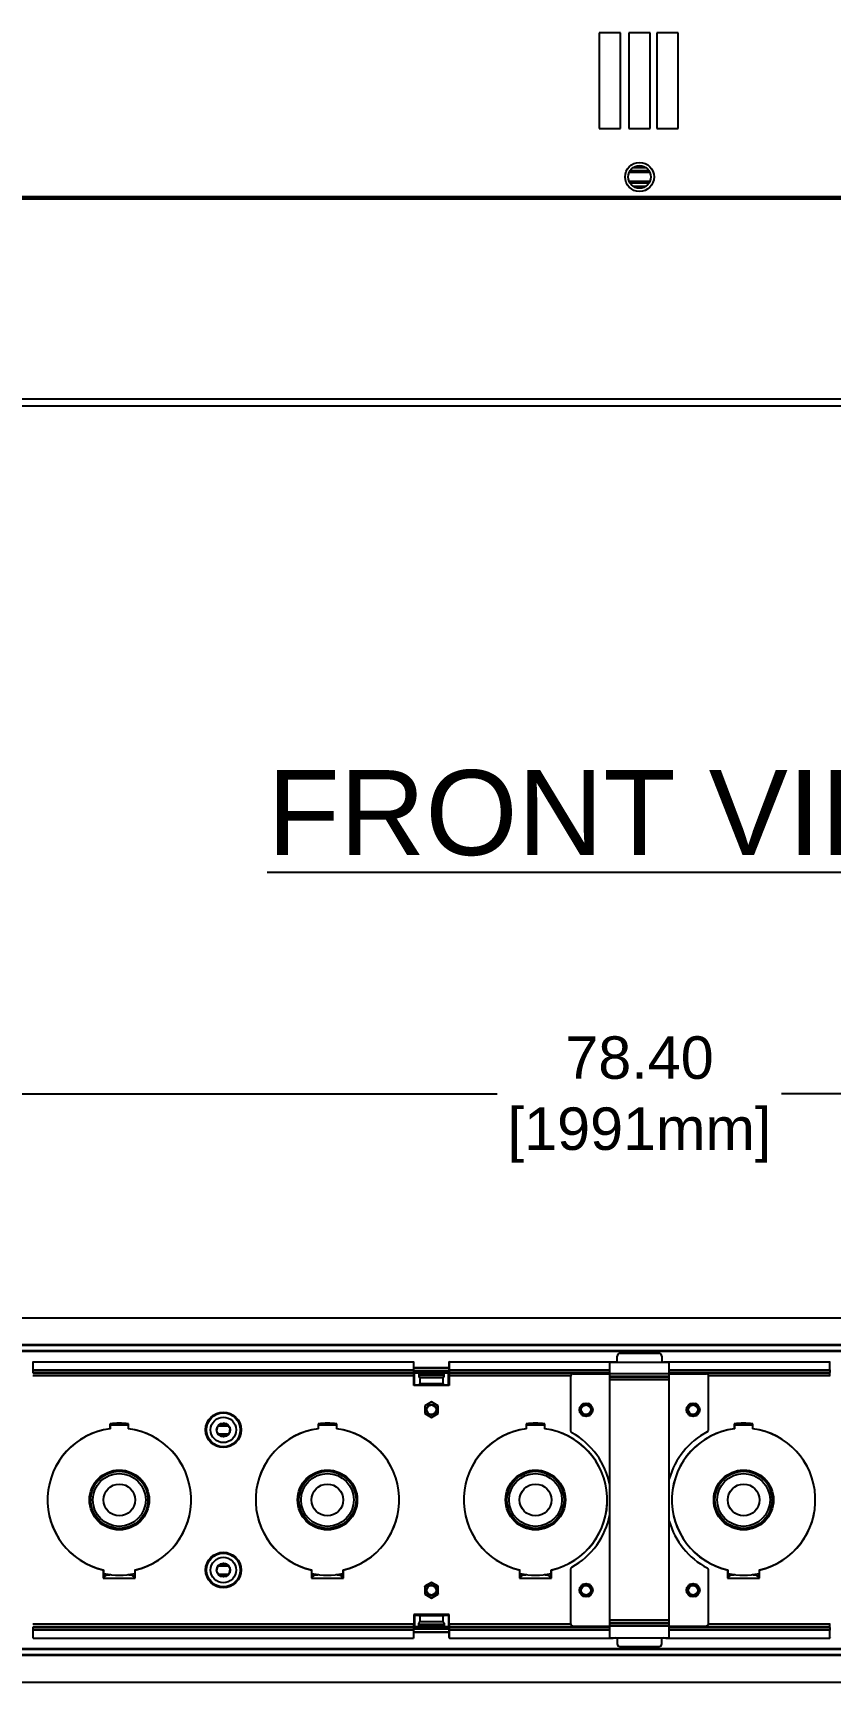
# Model space of a CAD drawing. Header units: inches. Extents: x 5 to 105, y 0 to 80.
# Drawn here: x 36.84 to 46.22, y 4.41 to 23.82 of the extents above; entities that cross this region are included whole.
import ezdxf
from ezdxf.enums import TextEntityAlignment as Align

# ---------------------------------------------------------------- set-up
doc = ezdxf.new("R2010")
doc.units = ezdxf.units.IN
doc.header["$MEASUREMENT"] = 0
doc.layers.add('DIM', color=1, linetype='Continuous')
doc.styles.add('Arial', font='arial.ttf')
doc.styles.get("Standard").update_dxf_attribs({"font": 'arial.ttf'})
doc.dimstyles.new('ANSI & Metric .50 Stacked', dxfattribs={"dimscale": 2.666667, "dimtxt": 0.5, "dimasz": 0.625, "dimexe": 0.5, "dimexo": 0.5, "dimgap": 0.166667, "dimtad": 0, "dimtih": 1, "dimtoh": 1, "dimzin": 4, "dimdsep": 46, "dimtxsty": 'Arial', "dimcen": 0.25, "dimadec": 0, "dimazin": 0, "dimtfac": 0.75, "dimtofl": 0, "dimtmove": 0, "dimatfit": 3, "dimfxl": 1, "dimtolj": 1, "dimtzin": 0, "dimarcsym": 0})

# ---------------------------------------------------------------- blocks, each defined once
blk = doc.blocks.new('*D2')
at = {"layer": 'Defpoints', "color": 0, "transparency": 16777216}
for p in [(83.174, 11.333), (4.777, 8.695), (83.174, 8.694)]:
    blk.add_point(p, dxfattribs=at)
at = {"layer": 'DIM', "color": 0, "lineweight": -2, "transparency": 16777216}
for p, q in [((4.777, 9.195), (4.777, 11.833)), ((83.174, 9.194), (83.174, 11.833)), ((5.402, 11.333), (42.302, 11.333)), ((82.549, 11.333), (45.649, 11.333))]:
    blk.add_line(p, q, dxfattribs=at)
at = {"layer": 'DIM', "color": 0, "transparency": 16777216}
for points in [[(5.402, 11.437), (5.402, 11.229), (4.777, 11.333)], [(82.549, 11.437), (82.549, 11.229), (83.174, 11.333)]]:
    blk.add_solid(points, dxfattribs=at)
at = {"layer": 'DIM', "color": 0, "transparency": 16777216, "char_height": 0.5, "attachment_point": 5, "style": 'Arial'}
for s, insert in [('\\A1;78.40', (43.976, 11.755)), ('\\A1;[1991mm]', (43.976, 10.846))]:
    blk.add_mtext(s, dxfattribs=dict(at, insert=insert))

msp = doc.modelspace()

# ---------------------------------------------------------------- linework, layer by layer
for p, q in [((43.752, 23.822), (43.502, 23.822)), ((43.502, 23.822), (43.502, 22.697)), ((43.752, 22.697), (43.752, 23.822)), ((44.102, 23.822), (43.852, 23.822)), ((43.852, 23.822), (43.852, 22.697)), ((44.102, 22.697), (44.102, 23.822)), ((44.432, 23.822), (44.182, 23.822)), ((44.182, 23.822), (44.182, 22.697)), ((44.432, 22.697), (44.432, 23.822)), ((43.502, 22.697), (43.752, 22.697)), ((43.852, 22.697), (44.102, 22.697)), ((44.182, 22.697), (44.432, 22.697)), ((44.099, 22.179), (43.855, 22.179)), ((44.088, 22.199), (43.865, 22.199)), ((43.867, 22.202), (44.086, 22.202)), ((44.053, 22.236), (43.901, 22.236)), ((43.912, 22.243), (44.041, 22.243)), ((43.855, 22.076), (44.099, 22.076)), ((43.865, 22.056), (44.088, 22.056)), ((44.086, 22.053), (43.867, 22.053)), ((43.901, 22.019), (44.053, 22.019)), ((44.041, 22.012), (43.912, 22.012)), ((5.627, 21.877), (82.327, 21.877)), ((82.327, 21.867), (5.627, 21.867)), ((81.312, 21.892), (6.642, 21.892)), ((5.627, 19.514), (82.327, 19.514)), ((5.627, 19.433), (82.327, 19.433)), ((5.627, 19.433), (82.327, 19.433)), ((5.627, 8.693), (82.327, 8.693)), ((5.627, 8.381), (82.327, 8.381)), ((82.327, 8.369), (5.627, 8.369)), ((5.627, 8.309), (82.327, 8.309)), ((82.327, 8.299), (5.627, 8.299)), ((36.838, 8.177), (36.832, 8.171)), ((36.838, 8.084), (36.838, 8.177)), ((36.838, 8.177), (41.316, 8.177)), ((41.316, 8.177), (41.316, 8.084)), ((41.321, 8.171), (41.316, 8.177)), ((41.321, 8.082), (41.321, 8.171)), ((41.738, 8.177), (41.732, 8.171)), ((41.732, 8.171), (41.732, 8.082)), ((41.738, 8.084), (41.738, 8.177)), ((41.738, 8.177), (43.667, 8.177)), ((43.627, 8.174), (44.327, 8.174)), ((43.627, 4.925), (43.627, 8.174)), ((43.667, 8.174), (43.667, 8.177)), ((43.667, 8.177), (43.697, 8.175)), ((43.697, 8.175), (43.697, 8.174)), ((43.714, 8.174), (43.714, 8.244)), ((44.208, 8.275), (43.745, 8.275)), ((44.239, 8.244), (44.239, 8.174)), ((44.257, 8.175), (44.287, 8.177)), ((44.257, 8.174), (44.257, 8.175)), ((44.287, 8.177), (44.287, 8.174)), ((44.287, 8.177), (46.216, 8.177)), ((44.327, 4.925), (44.327, 8.174)), ((46.216, 8.084), (46.216, 8.177)), ((46.216, 8.177), (46.221, 8.171)), ((41.319, 8.01), (36.834, 8.01)), ((41.317, 8.05), (36.836, 8.05)), ((36.836, 8.044), (36.836, 8.05)), ((36.836, 8.044), (41.318, 8.044)), ((36.838, 8.084), (41.316, 8.084)), ((41.317, 8.05), (41.318, 8.044)), ((41.319, 7.898), (41.319, 8.01)), ((41.321, 8.109), (41.732, 8.109)), ((41.732, 8.101), (41.321, 8.101)), ((41.327, 8.032), (41.321, 8.082)), ((41.322, 8.071), (41.731, 8.071)), ((41.731, 8.069), (41.323, 8.069)), ((41.325, 8.048), (41.377, 8.048)), ((41.325, 8.045), (41.377, 8.045)), ((41.327, 7.905), (41.327, 8.032)), ((41.377, 8.069), (41.377, 8)), ((41.377, 8), (41.392, 8.015)), ((41.391, 7.986), (41.377, 8)), ((41.392, 8.055), (41.378, 8.069)), ((41.663, 7.986), (41.391, 7.986)), ((41.662, 8.055), (41.392, 8.055)), ((41.392, 8.025), (41.392, 8.045)), ((41.661, 8.045), (41.392, 8.045)), ((41.661, 8.025), (41.392, 8.025)), ((41.662, 8.015), (41.392, 8.015)), ((41.661, 8.025), (41.661, 8.045)), ((41.662, 8.055), (41.676, 8.069)), ((41.677, 8), (41.662, 8.015)), ((41.663, 7.986), (41.677, 8)), ((41.677, 8), (41.677, 8.069)), ((41.677, 8.048), (41.729, 8.048)), ((41.677, 8.045), (41.728, 8.045)), ((41.732, 8.082), (41.727, 8.032)), ((41.727, 7.905), (41.727, 8.032)), ((41.734, 8.01), (41.734, 7.898)), ((43.165, 8.01), (41.734, 8.01)), ((41.736, 8.044), (41.736, 8.05)), ((43.627, 8.05), (41.736, 8.05)), ((41.736, 8.044), (43.627, 8.044)), ((41.738, 8.084), (43.627, 8.084)), ((43.164, 8.004), (43.164, 7.368)), ((43.195, 8.035), (43.627, 8.035)), ((43.627, 8.037), (44.327, 8.037)), ((44.327, 8.003), (43.627, 8.003)), ((43.627, 7.997), (44.327, 7.997)), ((44.327, 7.963), (43.627, 7.963)), ((44.327, 8.084), (46.216, 8.084)), ((46.217, 8.05), (44.327, 8.05)), ((44.327, 8.044), (46.218, 8.044)), ((44.327, 8.035), (44.758, 8.035)), ((46.219, 8.01), (44.789, 8.01)), ((44.789, 7.378), (44.789, 8.004)), ((46.218, 8.044), (46.217, 8.05)), ((41.319, 7.898), (41.327, 7.905)), ((41.734, 7.898), (41.319, 7.898)), ((41.327, 7.905), (41.377, 7.905)), ((41.377, 7.905), (41.391, 7.916)), ((41.663, 7.916), (41.391, 7.916)), ((41.677, 7.905), (41.663, 7.916)), ((41.677, 7.905), (41.727, 7.905)), ((41.734, 7.898), (41.727, 7.905)), ((41.527, 7.705), (41.447, 7.659)), ((41.447, 7.659), (41.447, 7.566)), ((41.449, 7.657), (41.447, 7.659)), ((41.527, 7.702), (41.449, 7.657)), ((41.449, 7.657), (41.449, 7.568)), ((41.607, 7.659), (41.527, 7.705)), ((41.527, 7.702), (41.527, 7.705)), ((41.604, 7.657), (41.527, 7.702)), ((41.604, 7.657), (41.607, 7.659)), ((41.604, 7.568), (41.604, 7.657)), ((41.607, 7.566), (41.607, 7.659)), ((43.269, 7.622), (43.269, 7.603)), ((43.317, 7.684), (43.3, 7.675)), ((43.394, 7.675), (43.377, 7.684)), ((43.424, 7.603), (43.424, 7.622)), ((44.529, 7.622), (44.529, 7.603)), ((44.577, 7.684), (44.56, 7.675)), ((44.654, 7.675), (44.637, 7.684)), ((44.684, 7.603), (44.684, 7.622)), ((37.742, 7.447), (37.742, 7.388)), ((37.752, 7.438), (37.742, 7.447)), ((37.747, 7.388), (37.747, 7.435)), ((37.75, 7.43), (37.852, 7.436)), ((37.753, 7.438), (37.753, 7.438)), ((37.753, 7.438), (37.753, 7.43)), ((37.852, 7.436), (37.953, 7.43)), ((37.951, 7.438), (37.95, 7.438)), ((37.95, 7.43), (37.95, 7.438)), ((37.952, 7.438), (37.961, 7.447)), ((37.957, 7.435), (37.957, 7.388)), ((37.961, 7.388), (37.961, 7.447)), ((39.005, 7.405), (38.999, 7.376)), ((39.015, 7.423), (39.137, 7.423)), ((39.047, 7.447), (39.022, 7.431)), ((39.134, 7.427), (39.026, 7.427)), ((39.028, 7.43), (39.132, 7.43)), ((39.042, 7.444), (39.097, 7.444)), ((39.045, 7.446), (39.093, 7.446)), ((39.107, 7.447), (39.077, 7.453)), ((39.149, 7.404), (39.132, 7.43)), ((40.192, 7.447), (40.192, 7.388)), ((40.202, 7.438), (40.192, 7.447)), ((40.197, 7.388), (40.197, 7.435)), ((40.2, 7.43), (40.302, 7.436)), ((40.203, 7.438), (40.203, 7.438)), ((40.203, 7.438), (40.203, 7.43)), ((40.302, 7.436), (40.403, 7.43)), ((40.401, 7.438), (40.4, 7.438)), ((40.4, 7.43), (40.4, 7.438)), ((40.402, 7.438), (40.411, 7.447)), ((40.407, 7.435), (40.407, 7.388)), ((40.411, 7.388), (40.411, 7.447)), ((41.449, 7.568), (41.447, 7.566)), ((41.447, 7.566), (41.527, 7.52)), ((41.449, 7.568), (41.527, 7.523)), ((41.527, 7.523), (41.604, 7.568)), ((41.527, 7.52), (41.607, 7.566)), ((41.527, 7.523), (41.527, 7.52)), ((41.604, 7.568), (41.607, 7.566)), ((42.652, 7.438), (42.642, 7.447)), ((42.642, 7.447), (42.642, 7.388)), ((42.647, 7.388), (42.647, 7.435)), ((42.65, 7.43), (42.752, 7.436)), ((42.653, 7.438), (42.653, 7.438)), ((42.653, 7.438), (42.653, 7.43)), ((42.752, 7.436), (42.853, 7.43)), ((42.851, 7.438), (42.85, 7.438)), ((42.85, 7.43), (42.85, 7.438)), ((42.852, 7.438), (42.861, 7.447)), ((42.857, 7.435), (42.857, 7.388)), ((42.861, 7.388), (42.861, 7.447)), ((43.3, 7.55), (43.317, 7.54)), ((43.377, 7.54), (43.394, 7.55)), ((44.56, 7.55), (44.577, 7.54)), ((44.637, 7.54), (44.654, 7.55)), ((45.102, 7.438), (45.092, 7.447)), ((45.092, 7.447), (45.092, 7.388)), ((45.097, 7.388), (45.097, 7.435)), ((45.1, 7.43), (45.202, 7.436)), ((45.103, 7.438), (45.103, 7.438)), ((45.103, 7.438), (45.103, 7.43)), ((45.202, 7.436), (45.303, 7.43)), ((45.301, 7.438), (45.3, 7.438)), ((45.3, 7.43), (45.3, 7.438)), ((45.302, 7.438), (45.311, 7.447)), ((45.307, 7.435), (45.307, 7.388)), ((45.311, 7.388), (45.311, 7.447)), ((39.004, 7.346), (39.021, 7.32)), ((39.016, 7.328), (39.139, 7.328)), ((39.02, 7.322), (39.134, 7.322)), ((39.132, 7.32), (39.021, 7.32)), ((39.04, 7.306), (39.111, 7.306)), ((39.046, 7.303), (39.076, 7.297)), ((39.106, 7.303), (39.131, 7.319)), ((37.663, 5.726), (37.663, 5.629)), ((37.663, 5.629), (37.677, 5.642)), ((37.669, 5.678), (37.669, 5.725)), ((37.677, 5.642), (37.677, 5.673)), ((37.678, 5.643), (37.706, 5.668)), ((37.706, 5.668), (37.706, 5.676)), ((37.706, 5.668), (37.739, 5.668)), ((37.965, 5.668), (37.997, 5.668)), ((37.997, 5.668), (37.997, 5.676)), ((38.026, 5.643), (37.997, 5.668)), ((38.027, 5.673), (38.027, 5.642)), ((38.04, 5.629), (38.027, 5.642)), ((38.034, 5.725), (38.034, 5.678)), ((38.04, 5.629), (38.04, 5.726)), ((39.005, 5.755), (38.999, 5.726)), ((39.004, 5.696), (39.021, 5.67)), ((39.137, 5.772), (39.014, 5.772)), ((39.016, 5.774), (39.136, 5.774)), ((39.017, 5.677), (39.138, 5.677)), ((39.134, 5.777), (39.019, 5.777)), ((39.02, 5.672), (39.127, 5.672)), ((39.021, 5.78), (39.132, 5.78)), ((39.126, 5.67), (39.021, 5.67)), ((39.047, 5.797), (39.022, 5.781)), ((39.042, 5.794), (39.114, 5.794)), ((39.046, 5.653), (39.076, 5.647)), ((39.057, 5.656), (39.111, 5.656)), ((39.06, 5.654), (39.109, 5.654)), ((39.107, 5.797), (39.077, 5.803)), ((39.106, 5.653), (39.131, 5.669)), ((39.149, 5.754), (39.132, 5.78)), ((40.113, 5.726), (40.113, 5.629)), ((40.113, 5.629), (40.127, 5.642)), ((40.119, 5.678), (40.119, 5.725)), ((40.127, 5.642), (40.127, 5.673)), ((40.128, 5.643), (40.156, 5.668)), ((40.156, 5.668), (40.156, 5.676)), ((40.156, 5.668), (40.189, 5.668)), ((40.415, 5.668), (40.447, 5.668)), ((40.447, 5.668), (40.447, 5.676)), ((40.476, 5.643), (40.447, 5.668)), ((40.477, 5.657), (40.459, 5.657)), ((40.477, 5.673), (40.477, 5.642)), ((40.49, 5.629), (40.477, 5.642)), ((40.484, 5.725), (40.484, 5.678)), ((40.49, 5.629), (40.49, 5.726)), ((42.563, 5.726), (42.563, 5.629)), ((42.563, 5.629), (42.577, 5.642)), ((42.569, 5.678), (42.569, 5.725)), ((42.577, 5.642), (42.577, 5.673)), ((42.594, 5.657), (42.577, 5.657)), ((42.578, 5.643), (42.606, 5.668)), ((42.606, 5.668), (42.606, 5.676)), ((42.606, 5.668), (42.639, 5.668)), ((42.865, 5.668), (42.897, 5.668)), ((42.897, 5.668), (42.897, 5.676)), ((42.926, 5.643), (42.897, 5.668)), ((42.927, 5.673), (42.927, 5.642)), ((42.94, 5.629), (42.927, 5.642)), ((42.934, 5.725), (42.934, 5.678)), ((42.94, 5.629), (42.94, 5.726)), ((43.164, 5.732), (43.164, 5.096)), ((44.789, 5.096), (44.789, 5.722)), ((45.013, 5.726), (45.013, 5.629)), ((45.013, 5.629), (45.027, 5.642)), ((45.019, 5.678), (45.019, 5.725)), ((45.027, 5.642), (45.027, 5.673)), ((45.028, 5.643), (45.056, 5.668)), ((45.056, 5.668), (45.056, 5.676)), ((45.056, 5.668), (45.089, 5.668)), ((45.315, 5.668), (45.347, 5.668)), ((45.347, 5.668), (45.347, 5.676)), ((45.376, 5.643), (45.347, 5.668)), ((45.377, 5.673), (45.377, 5.642)), ((45.39, 5.629), (45.377, 5.642)), ((45.384, 5.725), (45.384, 5.678)), ((45.39, 5.629), (45.39, 5.726)), ((37.663, 5.629), (38.04, 5.629)), ((40.113, 5.629), (40.49, 5.629)), ((41.527, 5.58), (41.447, 5.534)), ((41.447, 5.534), (41.447, 5.441)), ((41.449, 5.532), (41.447, 5.534)), ((41.449, 5.443), (41.447, 5.441)), ((41.447, 5.441), (41.527, 5.395)), ((41.527, 5.577), (41.449, 5.532)), ((41.449, 5.532), (41.449, 5.443)), ((41.449, 5.443), (41.527, 5.398)), ((41.607, 5.534), (41.527, 5.58)), ((41.527, 5.577), (41.527, 5.58)), ((41.604, 5.532), (41.527, 5.577)), ((41.527, 5.398), (41.604, 5.443)), ((41.527, 5.395), (41.607, 5.441)), ((41.604, 5.532), (41.607, 5.534)), ((41.604, 5.443), (41.604, 5.532)), ((41.604, 5.443), (41.607, 5.441)), ((41.607, 5.441), (41.607, 5.534)), ((42.563, 5.629), (42.94, 5.629)), ((43.269, 5.497), (43.269, 5.478)), ((43.317, 5.559), (43.3, 5.55)), ((43.394, 5.55), (43.377, 5.559)), ((43.424, 5.478), (43.424, 5.497)), ((44.529, 5.497), (44.529, 5.478)), ((44.577, 5.559), (44.56, 5.55)), ((44.654, 5.55), (44.637, 5.559)), ((44.684, 5.478), (44.684, 5.497)), ((45.013, 5.629), (45.39, 5.629)), ((41.527, 5.398), (41.527, 5.395)), ((43.3, 5.425), (43.317, 5.415)), ((43.377, 5.415), (43.394, 5.425)), ((44.56, 5.425), (44.577, 5.415)), ((44.637, 5.415), (44.654, 5.425)), ((36.834, 5.09), (41.319, 5.09)), ((36.836, 5.05), (36.836, 5.056)), ((41.318, 5.056), (36.836, 5.056)), ((36.836, 5.05), (41.317, 5.05)), ((41.318, 5.056), (41.317, 5.05)), ((41.319, 5.202), (41.319, 5.09)), ((41.319, 5.202), (41.327, 5.195)), ((41.734, 5.202), (41.319, 5.202)), ((41.321, 5.018), (41.327, 5.068)), ((41.377, 5.055), (41.325, 5.055)), ((41.377, 5.052), (41.325, 5.052)), ((41.327, 5.195), (41.327, 5.068)), ((41.327, 5.195), (41.377, 5.195)), ((41.377, 5.195), (41.391, 5.184)), ((41.391, 5.114), (41.377, 5.1)), ((41.377, 5.1), (41.392, 5.085)), ((41.377, 5.031), (41.377, 5.1)), ((41.663, 5.184), (41.391, 5.184)), ((41.663, 5.114), (41.391, 5.114)), ((41.662, 5.085), (41.392, 5.085)), ((41.392, 5.075), (41.392, 5.055)), ((41.661, 5.075), (41.392, 5.075)), ((41.661, 5.055), (41.392, 5.055)), ((41.661, 5.075), (41.661, 5.055)), ((41.677, 5.1), (41.662, 5.085)), ((41.677, 5.195), (41.663, 5.184)), ((41.663, 5.114), (41.677, 5.1)), ((41.677, 5.195), (41.727, 5.195)), ((41.677, 5.1), (41.677, 5.031)), ((41.728, 5.055), (41.677, 5.055)), ((41.729, 5.052), (41.677, 5.052)), ((41.734, 5.202), (41.727, 5.195)), ((41.727, 5.195), (41.727, 5.068)), ((41.727, 5.068), (41.732, 5.018)), ((41.734, 5.09), (41.734, 5.202)), ((41.734, 5.09), (43.165, 5.09)), ((41.736, 5.05), (41.736, 5.056)), ((43.627, 5.056), (41.736, 5.056)), ((41.736, 5.05), (43.627, 5.05)), ((43.195, 5.065), (43.627, 5.065)), ((43.627, 5.137), (44.327, 5.137)), ((44.327, 5.103), (43.627, 5.103)), ((43.627, 5.097), (44.327, 5.097)), ((44.327, 5.063), (43.627, 5.063)), ((44.327, 5.065), (44.758, 5.065)), ((46.218, 5.056), (44.327, 5.056)), ((44.327, 5.05), (46.217, 5.05)), ((44.789, 5.09), (46.219, 5.09)), ((46.217, 5.05), (46.218, 5.056)), ((36.832, 4.929), (36.838, 4.923)), ((41.316, 5.016), (36.838, 5.016)), ((36.838, 4.923), (36.838, 5.016)), ((36.838, 4.923), (41.316, 4.923)), ((41.316, 5.016), (41.316, 4.923)), ((41.316, 4.923), (41.321, 4.929)), ((41.321, 4.929), (41.321, 5.018)), ((41.321, 4.999), (41.732, 4.999)), ((41.732, 4.99), (41.321, 4.99)), ((41.731, 5.029), (41.322, 5.029)), ((41.323, 5.031), (41.731, 5.031)), ((41.392, 5.045), (41.378, 5.031)), ((41.662, 5.045), (41.392, 5.045)), ((41.662, 5.045), (41.676, 5.031)), ((41.732, 5.018), (41.732, 4.929)), ((41.732, 4.929), (41.738, 4.923)), ((41.738, 4.923), (41.738, 5.016)), ((43.627, 5.016), (41.738, 5.016)), ((41.738, 4.923), (43.667, 4.923)), ((43.627, 4.925), (44.327, 4.925)), ((43.667, 4.923), (43.667, 4.925)), ((43.697, 4.925), (43.667, 4.923)), ((43.697, 4.925), (43.697, 4.925)), ((43.714, 4.925), (43.714, 4.856)), ((44.239, 4.856), (44.239, 4.925)), ((44.257, 4.925), (44.257, 4.925)), ((44.287, 4.923), (44.257, 4.925)), ((44.287, 4.925), (44.287, 4.923)), ((44.287, 4.923), (46.216, 4.923)), ((46.216, 5.016), (44.327, 5.016)), ((46.216, 4.923), (46.216, 5.016)), ((46.221, 4.929), (46.216, 4.923)), ((5.627, 4.801), (82.327, 4.801)), ((82.327, 4.791), (5.627, 4.791)), ((5.627, 4.731), (82.327, 4.731)), ((82.327, 4.719), (5.627, 4.719)), ((43.745, 4.825), (44.208, 4.825)), ((5.627, 4.406), (82.327, 4.406))]:
    msp.add_line(p, q)
at = {"flags": 128}
for points in [[(37.951, 7.438), (37.952, 7.438), (37.952, 7.438)], [(40.401, 7.438), (40.402, 7.438), (40.402, 7.438)], [(42.851, 7.438), (42.852, 7.438), (42.852, 7.438)], [(45.301, 7.438), (45.302, 7.438), (45.302, 7.438)], [(39.149, 7.345), (39.153, 7.359), (39.155, 7.375)], [(39.149, 5.695), (39.153, 5.709), (39.155, 5.725)]]:
    msp.add_lwpolyline(points, dxfattribs=at)
for centre, radius in [((43.977, 22.127), 0.171), ((43.977, 22.127), 0.133), ((39.077, 7.375), 0.209), ((39.077, 7.375), 0.199), ((41.527, 7.612), 0.062), ((41.527, 7.612), 0.0564), ((43.347, 7.612), 0.078), ((43.347, 7.612), 0.062), ((43.347, 7.612), 0.0564), ((44.607, 7.612), 0.078), ((44.607, 7.612), 0.062), ((44.607, 7.612), 0.0564), ((39.077, 7.375), 0.15), ((39.077, 7.375), 0.0809), ((39.077, 7.375), 0.08), ((39.077, 7.375), 0.078), ((37.852, 6.55), 0.352), ((37.852, 6.55), 0.337), ((37.852, 6.55), 0.311), ((40.302, 6.55), 0.352), ((40.302, 6.55), 0.337), ((40.302, 6.55), 0.311), ((42.752, 6.55), 0.352), ((42.752, 6.55), 0.337), ((42.752, 6.55), 0.311), ((45.202, 6.55), 0.352), ((45.202, 6.55), 0.337), ((45.202, 6.55), 0.311), ((37.852, 6.55), 0.187), ((40.302, 6.55), 0.187), ((42.752, 6.55), 0.187), ((45.202, 6.55), 0.187), ((39.077, 5.725), 0.209), ((39.077, 5.725), 0.199), ((39.077, 5.725), 0.15), ((39.077, 5.725), 0.0809), ((39.077, 5.725), 0.08), ((39.077, 5.725), 0.078), ((41.527, 5.487), 0.062), ((41.527, 5.487), 0.0564), ((43.347, 5.487), 0.078), ((43.347, 5.487), 0.062), ((43.347, 5.487), 0.0564), ((44.607, 5.487), 0.078), ((44.607, 5.487), 0.062), ((44.607, 5.487), 0.0564)]:
    msp.add_circle(centre, radius)
for centre, radius, start, end in [((43.745, 8.244), 0.0313, 90, 180), ((44.208, 8.244), 0.0313, 0, 90), ((43.195, 8.004), 0.0312, 90, 180), ((44.758, 8.004), 0.0313, 0, 90), ((37.852, 6.55), 0.845, 97.4403, 257.1306), ((37.852, 6.55), 0.845, 97.1531, 257.538), ((37.852, 6.55), 0.903, 83.0398, 96.9602), ((37.752, 7.433), 0.00488, 73.561, 95.2348), ((37.852, 6.55), 0.893, 83.6615, 96.3385), ((37.852, 6.55), 0.845, 282.462, 82.8469), ((37.852, 6.55), 0.845, 282.8694, 82.5597), ((40.302, 6.55), 0.845, 97.4403, 257.1306), ((40.302, 6.55), 0.845, 97.1531, 257.538), ((40.302, 6.55), 0.903, 83.0398, 96.9602), ((40.202, 7.433), 0.00488, 73.561, 95.2348), ((40.302, 6.55), 0.893, 83.6615, 96.3385), ((40.302, 6.55), 0.845, 282.462, 82.8469), ((40.302, 6.55), 0.845, 282.8694, 82.5597), ((42.752, 6.55), 0.845, 97.4403, 257.1306), ((42.752, 6.55), 0.845, 97.1531, 257.538), ((42.752, 6.55), 0.903, 83.0398, 96.9602), ((42.652, 7.433), 0.00492, 73.6412, 95.1688), ((42.752, 6.55), 0.893, 83.6615, 96.3385), ((42.752, 6.55), 0.845, 282.462, 82.8469), ((42.752, 6.55), 0.845, 282.8694, 82.5597), ((45.202, 6.55), 0.845, 97.4403, 257.1306), ((45.202, 6.55), 0.845, 97.1531, 257.538), ((45.202, 6.55), 0.903, 83.0398, 96.9602), ((45.102, 7.433), 0.00492, 73.6412, 95.1688), ((45.202, 6.55), 0.893, 83.6615, 96.3385), ((45.202, 6.55), 0.845, 282.462, 82.8469), ((45.202, 6.55), 0.845, 282.8694, 82.5597), ((43.195, 7.368), 0.0312, 180, 240.7084), ((42.737, 6.55), 0.907, 10.9525, 60.7084), ((45.198, 6.55), 0.907, 118.0107, 164.0479), ((44.758, 7.378), 0.0313, 298.0107, 0), ((42.737, 6.55), 0.907, 299.2916, 349.0475), ((45.198, 6.55), 0.907, 195.9521, 241.9893), ((37.852, 6.55), 0.886, 258.1276, 281.8724), ((40.302, 6.55), 0.886, 258.1276, 281.8724), ((42.752, 6.55), 0.886, 258.1276, 281.8724), ((43.195, 5.732), 0.0312, 119.2916, 180), ((44.758, 5.722), 0.0312, 0, 61.9893), ((45.202, 6.55), 0.886, 258.1276, 281.8724), ((43.195, 5.096), 0.0312, 180, 270), ((44.758, 5.096), 0.0312, 270, 0), ((43.745, 4.856), 0.0313, 180, 270), ((44.208, 4.856), 0.0313, 270, 0)]:
    msp.add_arc(centre, radius, start, end)
for centre, major_axis, ratio, start_param, end_param in [((36.835, 8.084), (0, 0.04), 0.069927, 3.700192, 4.712389), ((41.319, 8.084), (0, 0.04), 0.069927, 1.570796, 2.582993), ((41.316, 8.01), (0, 0.04), 0.069927, 4.712389, 5.724586), ((41.39, 7.951), (0, 0.035), 0.087489, 3.211406, 6.195919), ((41.392, 8.045), (0, 0.01), 0.087489, 4.712389, 6.195919), ((41.392, 8.025), (0, 0.01), 0.087489, 3.228859, 4.712389), ((41.663, 7.951), (0, 0.035), 0.087489, 0.087266, 3.071779), ((41.662, 8.045), (0, 0.01), 0.087489, 0.087266, 1.570796), ((41.662, 8.025), (0, 0.01), 0.087489, 1.570796, 3.054326), ((41.737, 8.01), (0, 0.04), 0.069927, 0.558599, 1.570796), ((41.735, 8.084), (0, 0.04), 0.069927, 3.700192, 4.712389), ((46.219, 8.084), (0, 0.04), 0.069927, 1.570796, 2.582993), ((46.216, 8.01), (0, 0.04), 0.069927, 4.712389, 5.724586), ((37.681, 6.55), (0.858, 0), 0.979895, 1.493818, 1.498858), ((38.743, 6.55), (1.488, 0), 0.800731, 2.299958, 2.304621), ((36.961, 6.55), (1.488, 0), 0.800731, 0.836972, 0.841634), ((38.023, 6.55), (0.858, 0), 0.979895, 1.642735, 1.647775), ((40.131, 6.55), (0.858, 0), 0.979895, 1.493818, 1.498858), ((41.193, 6.55), (1.488, 0), 0.800731, 2.299958, 2.304621), ((39.411, 6.55), (1.488, 0), 0.800731, 0.836972, 0.841634), ((40.473, 6.55), (0.858, 0), 0.979895, 1.642735, 1.647775), ((42.581, 6.55), (0.858, 0), 0.979895, 1.493818, 1.498858), ((43.643, 6.55), (1.488, 0), 0.800731, 2.299958, 2.304621), ((41.861, 6.55), (1.488, 0), 0.800731, 0.836972, 0.841634), ((42.923, 6.55), (0.858, 0), 0.979895, 1.642735, 1.647775), ((45.031, 6.55), (0.858, 0), 0.979895, 1.493818, 1.498858), ((46.093, 6.55), (1.488, 0), 0.800731, 2.299958, 2.304621), ((44.311, 6.55), (1.488, 0), 0.800731, 0.836972, 0.841634), ((45.373, 6.55), (0.858, 0), 0.979895, 1.642735, 1.647775), ((37.733, 6.55), (0.836, 0), 0.989844, 4.629089, 4.636353), ((38.357, 6.55), (1.184, 0), 0.904333, 4.092801, 4.100295), ((37.668, 5.643), (0.01, 0), 0.122785, 5.766147, 6.143559), ((37.852, 5.658), (0.137, 0), 0.122792, 2.398014, 2.540061), ((37.852, 5.658), (0.137, 0), 0.122792, 0.601532, 0.743578), ((38.035, 5.643), (0.01, 0), 0.122785, 3.281219, 3.658631), ((37.346, 6.55), (1.184, 0), 0.904333, 5.324483, 5.331976), ((37.971, 6.55), (0.836, 0), 0.989844, 4.788425, 4.795689), ((40.183, 6.55), (0.836, 0), 0.989844, 4.629089, 4.636353), ((40.807, 6.55), (1.184, 0), 0.904333, 4.092801, 4.100295), ((40.118, 5.643), (0.01, 0), 0.122785, 5.766147, 6.143559), ((40.302, 5.658), (0.137, 0), 0.122792, 2.398014, 2.540061), ((40.302, 5.658), (0.137, 0), 0.122792, 0.601532, 0.743578), ((40.485, 5.643), (0.01, 0), 0.122785, 3.281219, 3.658631), ((39.796, 6.55), (1.184, 0), 0.904333, 5.324483, 5.331976), ((40.421, 6.55), (0.836, 0), 0.989844, 4.788425, 4.795689), ((42.633, 6.55), (0.836, 0), 0.989844, 4.629089, 4.636353), ((43.257, 6.55), (1.184, 0), 0.904333, 4.092801, 4.100295), ((42.568, 5.643), (0.01, 0), 0.122785, 5.766147, 6.143559), ((42.752, 5.658), (0.137, 0), 0.122792, 2.398015, 2.540061), ((42.752, 5.658), (0.137, 0), 0.122792, 0.601532, 0.743578), ((42.935, 5.643), (0.01, 0), 0.122785, 3.281219, 3.658631), ((42.246, 6.55), (1.184, 0), 0.904333, 5.324483, 5.331976), ((42.871, 6.55), (0.836, 0), 0.989844, 4.788425, 4.795689), ((45.083, 6.55), (0.836, 0), 0.989844, 4.629089, 4.636353), ((45.707, 6.55), (1.184, 0), 0.904333, 4.092801, 4.100295), ((45.018, 5.643), (0.01, 0), 0.122785, 5.766147, 6.143559), ((45.202, 5.658), (0.137, 0), 0.122792, 2.398014, 2.540061), ((45.202, 5.658), (0.137, 0), 0.122792, 0.601532, 0.743578), ((45.385, 5.643), (0.01, 0), 0.122785, 3.281219, 3.658631), ((44.696, 6.55), (1.184, 0), 0.904333, 5.324483, 5.331976), ((45.321, 6.55), (0.836, 0), 0.989844, 4.788425, 4.795689), ((36.835, 5.016), (0, 0.04), 0.069927, 4.712389, 5.724586), ((41.319, 5.016), (0, 0.04), 0.069927, 0.558599, 1.570796), ((41.316, 5.09), (0, 0.04), 0.069927, 3.700192, 4.712389), ((41.39, 5.149), (0, 0.035), 0.087489, 3.228859, 6.213372), ((41.392, 5.075), (0, 0.01), 0.087489, 4.712389, 6.195919), ((41.392, 5.055), (0, 0.01), 0.087489, 3.228859, 4.712389), ((41.663, 5.149), (0, 0.035), 0.087489, 0.069813, 3.054326), ((41.662, 5.075), (0, 0.01), 0.087489, 0.087266, 1.570796), ((41.662, 5.055), (0, 0.01), 0.087489, 1.570796, 3.054326), ((41.737, 5.09), (0, 0.04), 0.069927, 1.570796, 2.582993), ((41.735, 5.016), (0, 0.04), 0.069927, 4.712389, 5.724586), ((46.219, 5.016), (0, 0.04), 0.069927, 0.558599, 1.570796), ((46.216, 5.09), (0, 0.04), 0.069927, 3.700192, 4.712389)]:
    msp.add_ellipse(centre, major_axis=major_axis, ratio=ratio, start_param=start_param, end_param=end_param)

# ---------------------------------------------------------------- texts
at = {"layer": 'DIM'}
msp.add_text('%%UFRONT VIEW', height=1, dxfattribs=at).set_placement((43.977, 14.143), align=Align.CENTER)

# ---------------------------------------------------------------- dimensions: what is measured, and where the dimension line sits
dim = msp.add_linear_dim(base=(83.174, 11.333), p1=(4.777, 8.695), p2=(83.174, 8.694), dimstyle='ANSI & Metric .50 Stacked', override={"dimpost": '\\X'}, dxfattribs=at)
dim.commit()
dim.dimension.update_dxf_attribs({"geometry": '*D2', "text_midpoint": (43.976, 11.333)})

doc.saveas('drawing.dxf')
